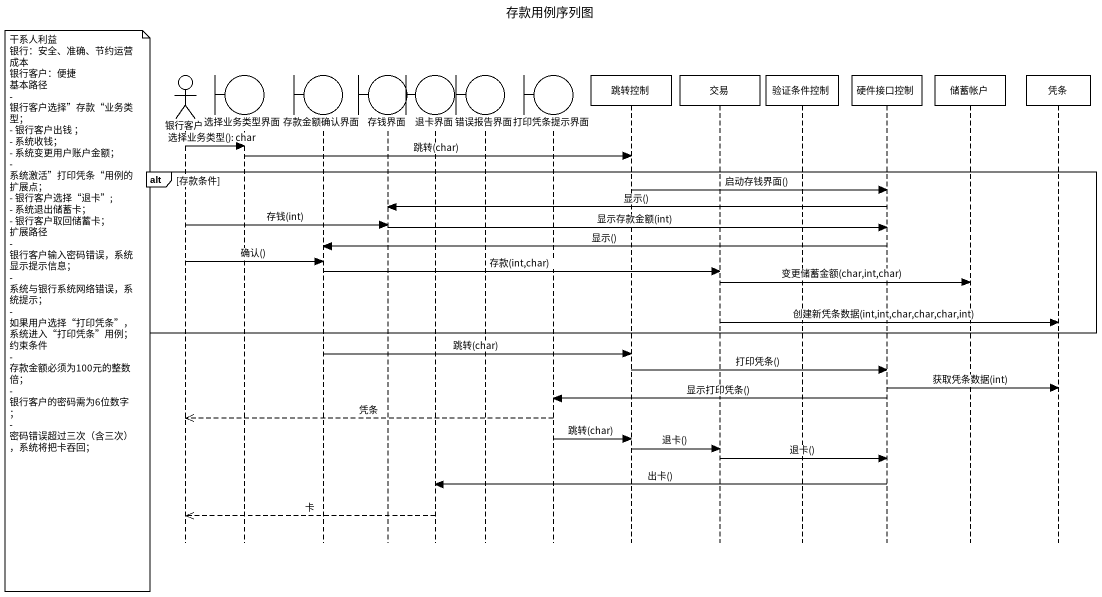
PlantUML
@startuml
title 存款用例序列图
hide footbox
actor 银行客户
boundary 选择业务类型界面
boundary 存款金额确认界面
boundary 存钱界面
boundary 退卡界面
boundary 错误报告界面
boundary 打印凭条提示界面
participant 跳转控制
participant 交易
participant 验证条件控制
participant 硬件接口控制
participant 储蓄帐户
participant 凭条

银行客户 -> 选择业务类型界面 : 选择业务类型(): char
选择业务类型界面 -> 跳转控制 : 跳转(char)
alt 存款条件
  跳转控制 -> 硬件接口控制 : 启动存钱界面()
  硬件接口控制 -> 存钱界面 : 显示()
  银行客户 -> 存钱界面 : 存钱(int)
  存钱界面 -> 硬件接口控制 : 显示存款金额(int)
  硬件接口控制 -> 存款金额确认界面 : 显示()
  银行客户 -> 存款金额确认界面 : 确认()
  存款金额确认界面 -> 交易 : 存款(int,char)
  交易 -> 储蓄帐户 : 变更储蓄金额(char,int,char)
  note left of 银行客户
    干系人利益
    银行：安全、准确、节约运营成本
    银行客户：便捷
    基本路径
    - 银行客户选择”存款“业务类型；
    - 银行客户出钱 ；
    - 系统收钱；
    - 系统变更用户账户金额；
    - 系统激活”打印凭条“用例的扩展点；
    - 银行客户选择“退卡”;
    - 系统退出储蓄卡；
    - 银行客户取回储蓄卡；
    扩展路径
    - 银行客户输入密码错误，系统显示提示信息；
    - 系统与银行系统网络错误，系统提示；
    - 如果用户选择“打印凭条”，系统进入“打印凭条”用例；
    约束条件
    - 存款金额必须为100元的整数倍；
    - 银行客户的密码需为6位数字；
    - 密码错误超过三次（含三次），系统将把卡吞回；
  end note
  交易 -> 凭条 : 创建新凭条数据(int,int,char,char,char,int)
end
存款金额确认界面 -> 跳转控制 : 跳转(char)
跳转控制 -> 硬件接口控制 : 打印凭条()
硬件接口控制 -> 凭条 : 获取凭条数据(int)
硬件接口控制 -> 打印凭条提示界面 : 显示打印凭条()
打印凭条提示界面 -->> 银行客户 : 凭条
打印凭条提示界面 -> 跳转控制 : 跳转(char)
跳转控制 -> 交易 : 退卡()
交易 -> 硬件接口控制 : 退卡()
硬件接口控制 -> 退卡界面 : 出卡()
退卡界面 -->> 银行客户 : 卡
@enduml
